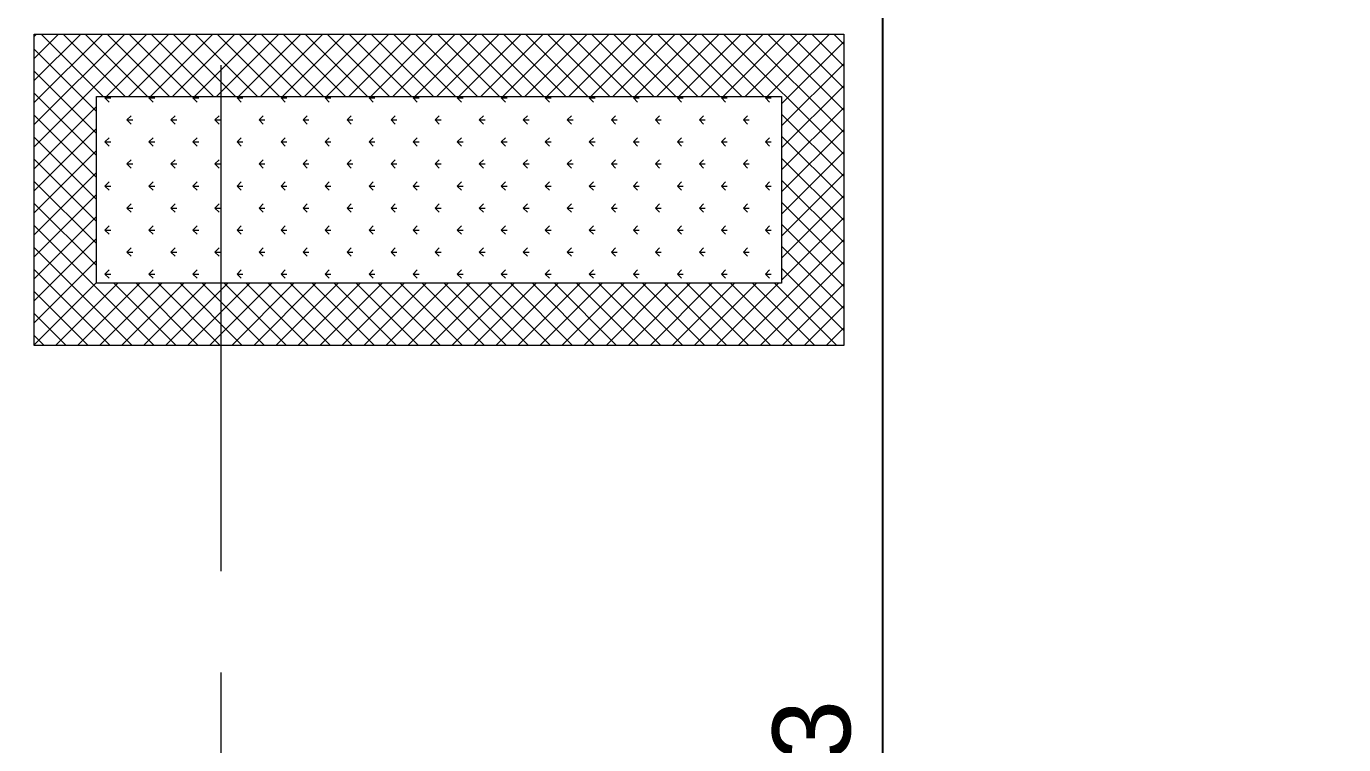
# Model space of a CAD drawing. Header units: centimetres. Extents: x 111832 to 117233, y -55119 to -48329.
# Drawn here: x 112658.1 to 112869.6, y -50821.5 to -50706.1 of the extents above; entities that cross this region are included whole.
import ezdxf

# ---------------------------------------------------------------- set-up
doc = ezdxf.new("R2010")
doc.units = ezdxf.units.CM
doc.header["$LTSCALE"] = 50
doc.header["$MEASUREMENT"] = 0
doc.linetypes.add('AXES', pattern=[2, 1.25, -0.25, 0.25, -0.25])
doc.layers.get('0').update_dxf_attribs({"color": 8})
doc.layers.add('AXES', color=10, linetype='AXES')
doc.layers.add('COTE 50ème', color=1, linetype='Continuous')
doc.layers.add('MACONNERIE COUPE', color=7, linetype='Continuous', lineweight=30)
doc.layers.add('mobilimi', color=8, linetype='Continuous', lineweight=9)
doc.styles.add('RS_TXT_50', font='arial.ttf', dxfattribs={"height": 12.5})
doc.dimstyles.new('RS_50CM_LINEAIRE', dxfattribs={"dimscale": 5, "dimtxt": 12.5, "dimasz": 1.5, "dimexe": 1, "dimexo": 2.5, "dimgap": 1, "dimtad": 1, "dimdec": 1, "dimrnd": 0.5, "dimdsep": 46, "dimtxsty": 'RS_TXT_50', "dimblk1": 'ARCHTICK', "dimblk2": 'ARCHTICK', "dimsah": 1, "dimcen": 2.5, "dimdle": 1, "dimclrt": 4, "dimadec": 0, "dimazin": 2, "dimtfac": 1, "dimtdec": 1, "dimtix": 1, "dimtmove": 2, "dimatfit": 3, "dimfxl": 1, "dimtolj": 1, "dimtzin": 0, "dimarcsym": 0})

# ---------------------------------------------------------------- blocks, each defined once
blk = doc.blocks.new('A$C7560ca7f')
at = {"layer": 'AXES', "lineweight": 5, "ltscale": 1.3}
blk.add_line((-1265, 1580), (-1265, -1500), dxfattribs=at)
blk = doc.blocks.new('_ArchTick')
at = {"color": 0, "linetype": 'ByBlock', "const_width": 0.15}
blk.add_lwpolyline([(-0.5, -0.5), (0.5, 0.5)], dxfattribs=at)
blk = doc.blocks.new('*D927')
at = {"layer": 'COTE 50ème', "color": 0, "lineweight": -2, "ltscale": 0.5, "transparency": 16777216}
for p, q in [((112450.11, -50327.36), (112450.11, -52042.36)), ((113381.87, -50332.36), (112445.11, -50332.36)), ((112611.87, -52037.36), (112445.11, -52037.36))]:
    blk.add_line(p, q, dxfattribs=at)
at = {"layer": 'Defpoints', "color": 0, "ltscale": 0.5, "transparency": 16777216}
for p in [(113394.37, -50332.36), (112450.11, -52037.36), (112624.37, -52037.36)]:
    blk.add_point(p, dxfattribs=at)
at = {"layer": 'COTE 50ème', "color": 0, "lineweight": -2, "ltscale": 0.5, "transparency": 16777216, "xscale": 7.5, "yscale": 7.5, "zscale": 7.5}
for p, rotation in [((112450.11, -50332.36), 90), ((112450.11, -52037.36), 270)]:
    blk.add_blockref('_ArchTick', p, dxfattribs=dict(at, rotation=rotation))
at = {"layer": 'COTE 50ème', "color": 4, "ltscale": 0.5, "transparency": 16777216, "insert": (112438.72, -51184.86), "char_height": 12.5, "attachment_point": 5, "rotation": 90, "style": 'RS_TXT_50'}
blk.add_mtext('\\A1;1705', dxfattribs=at)
blk = doc.blocks.new('*D941')
at = {"layer": 'COTE 50ème', "color": 0, "lineweight": -2, "ltscale": 0.5, "transparency": 16777216}
for p, q in [((112795.65, -50965.36), (112795.65, -50692.36)), ((112766.87, -50697.36), (112800.65, -50697.36)), ((112766.87, -50960.36), (112800.65, -50960.36))]:
    blk.add_line(p, q, dxfattribs=at)
at = {"layer": 'Defpoints', "color": 0, "ltscale": 0.5, "transparency": 16777216}
for p in [(112754.37, -50697.36), (112795.65, -50697.36), (112754.37, -50960.36)]:
    blk.add_point(p, dxfattribs=at)
at = {"layer": 'COTE 50ème', "color": 0, "lineweight": -2, "ltscale": 0.5, "transparency": 16777216, "xscale": 7.5, "yscale": 7.5, "zscale": 7.5}
for p, rotation in [((112795.65, -50697.36), 90), ((112795.65, -50960.36), 270)]:
    blk.add_blockref('_ArchTick', p, dxfattribs=dict(at, rotation=rotation))
at = {"layer": 'COTE 50ème', "color": 4, "ltscale": 0.5, "transparency": 16777216, "insert": (112784.26, -50828.86), "char_height": 12.5, "attachment_point": 5, "rotation": 90, "style": 'RS_TXT_50'}
blk.add_mtext('\\A1;263', dxfattribs=at)

msp = doc.modelspace()

# ---------------------------------------------------------------- hatches: boundary and pattern name
at = {"layer": 'mobilimi', "lineweight": 5, "ltscale": 0.5, "transparency": 33554559}
h = msp.add_hatch(dxfattribs=at)
h.set_pattern_fill('ANSI37', color=256, scale=20, angle=-90)
h.set_pattern_definition([(315, (163016.7291, 56401.9906), (1.767766953, 1.767766953), []), (45, (163016.7291, 56401.9906), (-1.767766953, 1.767766953), [])])
h.paths.add_polyline_path([(112779.37, -50747.36), (112779.37, -50717.36), (112669.37, -50717.36), (112669.37, -50747.36)], flags=16)
h.paths.add_polyline_path([(112659.37, -50757.36), (112659.37, -50707.36), (112789.37, -50707.36), (112789.37, -50757.36)])
at = {"layer": 'mobilimi', "lineweight": 5, "ltscale": 2, "true_color": 0x139b48, "transparency": 33554559}
h = msp.add_hatch(dxfattribs=at)
h.set_pattern_fill('GRASS', color=114, scale=5, angle=-90)
h.set_pattern_definition([(360, (163016.729, 56401.9906), (3.5355339, 3.5355339), [0.9375, -6.13356781]), (315, (163016.729, 56401.9906), (3.5355339, 3.5355339), [0.9375, -4.0625]), (45, (163016.729, 56401.9906), (-3.5355339, 3.5355339), [0.9375, -4.0625])])
h.paths.add_polyline_path([(112779.37, -50717.36), (112779.37, -50747.36), (112669.37, -50747.36), (112669.37, -50717.36)])

# ---------------------------------------------------------------- linework, layer by layer
at = {"layer": 'mobilimi'}
for points in [[(112659.37, -50757.36), (112659.37, -50707.36), (112789.37, -50707.36), (112789.37, -50757.36)], [(112779.37, -50717.36), (112779.37, -50747.36), (112669.37, -50747.36), (112669.37, -50717.36)]]:
    msp.add_lwpolyline(points, close=True, dxfattribs=at)

# ---------------------------------------------------------------- block references
at = {"layer": 'MACONNERIE COUPE', "lineweight": 5, "ltscale": 0.5}
msp.add_blockref('A$C7560ca7f', (113954.37, -50862.36), dxfattribs=at)

# ---------------------------------------------------------------- dimensions: what is measured, and where the dimension line sits
at = {"layer": 'COTE 50ème', "ltscale": 0.5}
for base, p1, p2, picture, middle in [((112450.11, -52037.36), (113394.37, -50332.36), (112624.37, -52037.36), '*D927', (112438.72, -51184.86)), ((112795.65, -50697.36), (112754.37, -50960.36), (112754.37, -50697.36), '*D941', (112784.26, -50828.86))]:
    dim = msp.add_linear_dim(base=base, p1=p1, p2=p2, angle=90, dimstyle='RS_50CM_LINEAIRE', dxfattribs=at)
    dim.commit()
    dim.dimension.update_dxf_attribs({"geometry": picture, "text_midpoint": middle})

doc.saveas('drawing.dxf')
